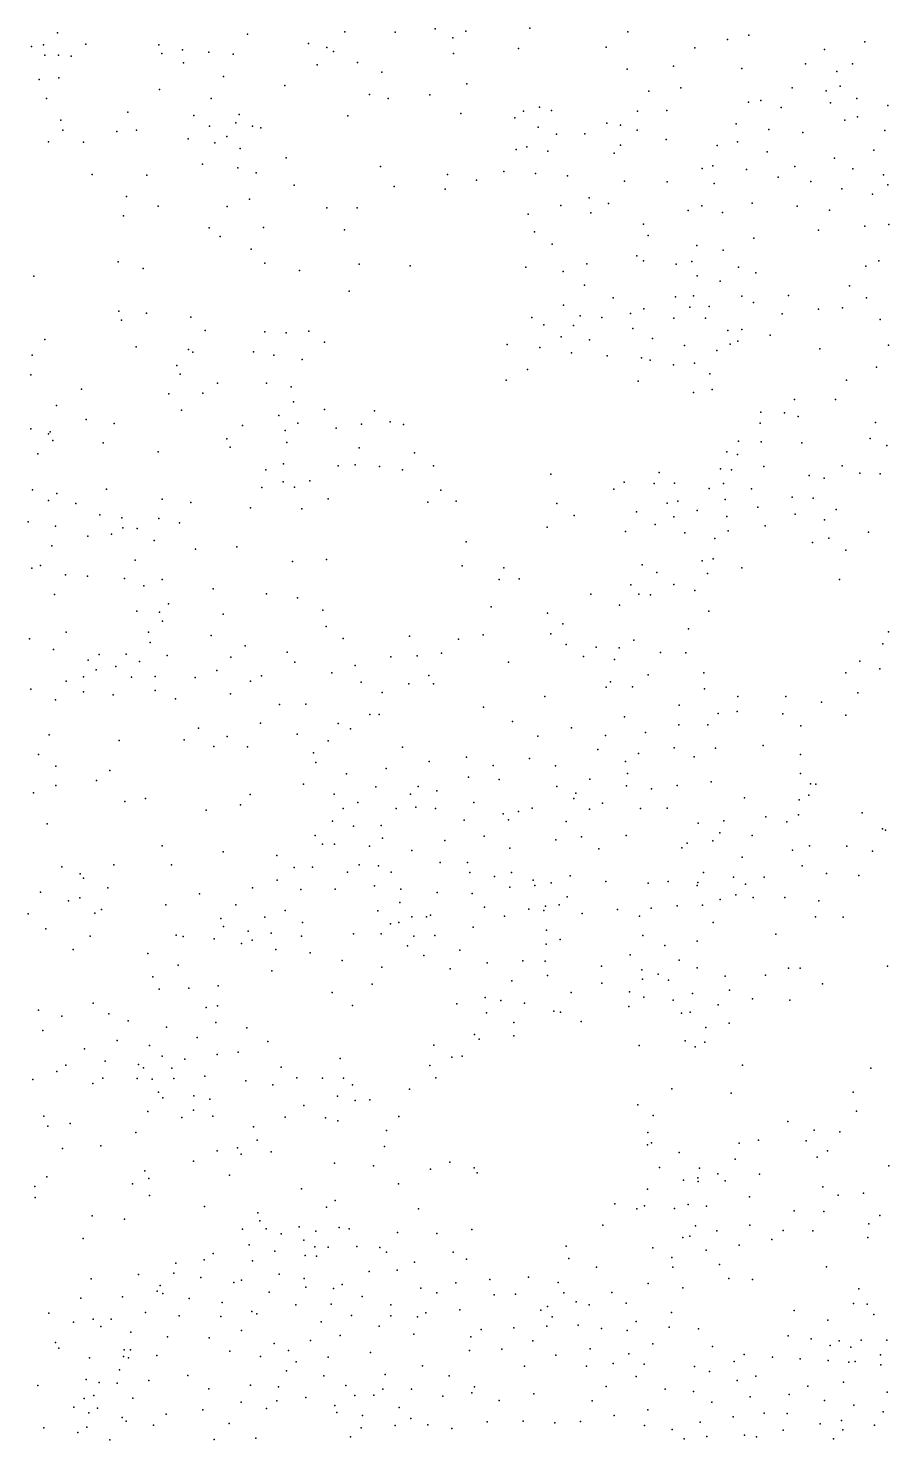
# Model space of a CAD drawing. Header units: inches. Extents: x 1412531 to 1412842, y 4931459 to 4931713.
# Drawn here: x 1412686.6 to 1412764.1, y 4931586.1 to 4931713.2 of the extents above; entities that cross this region are included whole.
import ezdxf

# ---------------------------------------------------------------- set-up
doc = ezdxf.new("R2010")
doc.units = ezdxf.units.IN
doc.header["$MEASUREMENT"] = 0

msp = doc.modelspace()

# ---------------------------------------------------------------- linework, layer by layer
for p in [(1412723.27, 4931713.13, 30.9), (1412731.81, 4931713.17, 31.86), (1412689.28, 4931712.75, 32.47), (1412706.37, 4931712.63, 31.7), (1412715.14, 4931712.85, 30.9), (1412719.67, 4931712.82, 30.7), (1412724.85, 4931712.31, 31.18), (1412726.05, 4931712.9, 31.07), (1412740.62, 4931712.84, 33.48), (1412749.61, 4931712.17, 34.11), (1412751.53, 4931712.54, 34.49), (1412761.96, 4931711.94, 35.18), (1412686.93, 4931711.52, 32.55), (1412688, 4931711.69, 32.5), (1412688.14, 4931710.74, 32.4), (1412689.37, 4931710.74, 31.99), (1412690.5, 4931710.67, 32.14), (1412691.81, 4931711.75, 32.22), (1412698.38, 4931711.69, 31.7), (1412698.66, 4931710.91, 31.83), (1412700.52, 4931711.24, 31.79), (1412702.89, 4931711.01, 31.61), (1412705.09, 4931710.85, 31.77), (1412711.87, 4931711.8, 30.84), (1412713.53, 4931711.44, 30.99), (1412714.12, 4931711.07, 31.1), (1412724.92, 4931710.91, 31.13), (1412730.79, 4931711.35, 31.67), (1412738.67, 4931711.48, 33.04), (1412746.65, 4931711.4, 34.62), (1412758.34, 4931711.27, 34.68), (1412700.62, 4931710.07, 31.89), (1412712.65, 4931709.87, 31.31), (1412716.27, 4931710.09, 31.22), (1412740.55, 4931709.49, 33.85), (1412744.72, 4931709.75, 34.75), (1412750.89, 4931709.56, 34.93), (1412756.61, 4931709.97, 35.27), (1412760.86, 4931709.98, 35.48), (1412687.61, 4931708.55, 31.97), (1412689.38, 4931708.7, 32.43), (1412704.22, 4931708.82, 31.82), (1412718.47, 4931709.21, 30.99), (1412726.12, 4931708.17, 31.6), (1412759.45, 4931709.28, 35.32), (1412688.29, 4931706.84, 33.46), (1412698.46, 4931707.67, 33.48), (1412703.11, 4931706.86, 32.16), (1412709.75, 4931708.03, 31.3), (1412717.35, 4931707.22, 31.24), (1412719.03, 4931706.85, 31.59), (1412722.79, 4931707.18, 31.7), (1412742.5, 4931707.51, 34.4), (1412745.41, 4931707.81, 34.91), (1412755.41, 4931707.8, 35.43), (1412758.48, 4931707.53, 35.7), (1412759.74, 4931707.96, 35.35), (1412761.25, 4931706.86, 35.97), (1412695.61, 4931705.63, 34.21), (1412725.59, 4931705.51, 32.16), (1412731.23, 4931705.71, 32.74), (1412732.68, 4931706.06, 32.89), (1412733.76, 4931705.78, 33.01), (1412741.5, 4931705.71, 34.48), (1412744.14, 4931705.77, 35.19), (1412751.49, 4931706.53, 35.64), (1412752.6, 4931706.68, 35.38), (1412754.42, 4931706.04, 35.79), (1412758.87, 4931706.45, 36), (1412764.03, 4931706.21, 36.24), (1412689.57, 4931704.91, 34.85), (1412701.55, 4931705.32, 33.3), (1412702.94, 4931704.36, 33.11), (1412705.31, 4931704.66, 32.35), (1412705.63, 4931705.4, 31.97), (1412706.84, 4931704.35, 32.08), (1412715.42, 4931705.3, 31.48), (1412730.46, 4931705.1, 32.66), (1412732.54, 4931704.27, 32.77), (1412738.74, 4931704.62, 34.22), (1412739.97, 4931704.44, 34.61), (1412750.38, 4931704.56, 35.94), (1412760.16, 4931704.89, 36.25), (1412761.31, 4931705.21, 36.14), (1412689.74, 4931704.01, 35.12), (1412694.6, 4931703.88, 34.57), (1412696.37, 4931704, 34.53), (1412701.03, 4931703.22, 33.37), (1412704.51, 4931703.44, 32.32), (1412707.57, 4931704.21, 32.22), (1412734.21, 4931703.65, 33.56), (1412736.75, 4931703.68, 34.27), (1412741.47, 4931703.99, 35), (1412744.08, 4931703.17, 35.48), (1412753.32, 4931704.07, 35.97), (1412756.39, 4931703.79, 36.26), (1412763.76, 4931703.98, 36.37), (1412688.45, 4931702.95, 35.21), (1412691.6, 4931702.93, 35.21), (1412703.42, 4931702.87, 32.64), (1412705.71, 4931702.35, 32.12), (1412730.56, 4931702.26, 32.91), (1412731.54, 4931702.51, 33.11), (1412733.42, 4931702.1, 33.41), (1412739.38, 4931701.92, 34.55), (1412739.97, 4931702.64, 34.53), (1412748.66, 4931702.62, 36.1), (1412750.5, 4931702.96, 36.03), (1412753.16, 4931702.06, 36.11), (1412762.76, 4931702.2, 36.58), (1412702.32, 4931700.95, 33.18), (1412705.5, 4931700.61, 32.71), (1412709.85, 4931701.5, 32.72), (1412718.35, 4931700.74, 31.82), (1412747.32, 4931700.55, 36.21), (1412748.28, 4931700.78, 36.07), (1412751.32, 4931700.47, 36.11), (1412755.66, 4931700.73, 36.68), (1412759.22, 4931701.48, 36.81), (1412760.87, 4931700.52, 37.16), (1412692.38, 4931700.01, 35.51), (1412697.32, 4931699.94, 34.59), (1412707.16, 4931700.16, 32.28), (1412724.38, 4931700.01, 32.39), (1412726.99, 4931699.49, 33.01), (1412729.45, 4931700.29, 33.14), (1412732.3, 4931700.11, 33.45), (1412735.19, 4931699.89, 34.04), (1412740.32, 4931699.41, 35.14), (1412744.15, 4931699.34, 36.31), (1412748.39, 4931699.19, 36.23), (1412754.17, 4931699.78, 36.3), (1412757.09, 4931699.38, 37.04), (1412763.64, 4931699.98, 37.13), (1412695.49, 4931698.04, 35.08), (1412710.57, 4931699.06, 32.95), (1412719.57, 4931698.93, 32.58), (1412724.16, 4931698.68, 33.11), (1412737.14, 4931697.91, 34.53), (1412759.88, 4931698.72, 37.24), (1412762.66, 4931698.23, 37.6), (1412764.03, 4931699.07, 37.25), (1412698.34, 4931697.16, 34.48), (1412704.55, 4931697.13, 33.2), (1412706.57, 4931697.78, 32.33), (1412713.53, 4931697.01, 32.93), (1412716.24, 4931697.02, 32.56), (1412734.58, 4931697.22, 34.36), (1412738.89, 4931697.41, 35.34), (1412746.06, 4931696.78, 36.14), (1412747.28, 4931697.19, 36.36), (1412751.82, 4931697.42, 37.22), (1412755.86, 4931697.16, 36.94), (1412758.78, 4931696.79, 37.68), (1412695.22, 4931696.28, 35.54), (1412731.66, 4931696.44, 34.24), (1412737.3, 4931696.55, 34.84), (1412742.02, 4931695.53, 36.22), (1412749.14, 4931696.6, 37.13), (1412761.95, 4931695.37, 38.1), (1412764.11, 4931695.51, 38.05), (1412702.93, 4931695.21, 33.45), (1412703.91, 4931694.44, 33.05), (1412707.83, 4931695.24, 32.71), (1412715.12, 4931695.04, 32.73), (1412732.23, 4931694.84, 34.88), (1412742.44, 4931694.52, 36.27), (1412751.98, 4931694.28, 37.85), (1412757.8, 4931695, 37.82), (1412706.71, 4931693.29, 33.16), (1412733.8, 4931693.75, 35.55), (1412746.84, 4931693.61, 37.34), (1412749.21, 4931693.21, 37.76), (1412694.72, 4931692.14, 35.98), (1412696.99, 4931691.56, 35.02), (1412707.93, 4931692.03, 33.02), (1412716.43, 4931691.95, 33.36), (1412721.03, 4931691.8, 33.8), (1412731.44, 4931691.67, 34.86), (1412736.92, 4931691.97, 35.74), (1412741.42, 4931692.7, 36.19), (1412742.03, 4931692.23, 36.4), (1412744.97, 4931691.94, 37.6), (1412746.4, 4931692.18, 38), (1412750.59, 4931691.68, 37.88), (1412762.04, 4931691.77, 38.56), (1412763.21, 4931692.25, 38.69), (1412687.14, 4931690.86, 37.44), (1412711.07, 4931691.36, 32.96), (1412734.8, 4931691.27, 35.77), (1412746.87, 4931690.88, 37.93), (1412748.94, 4931690.42, 38.24), (1412752.15, 4931691.16, 38.39), (1412715.54, 4931689.5, 33.21), (1412736.71, 4931690.06, 36.33), (1412744.92, 4931688.99, 37.25), (1412746.54, 4931689.1, 37.99), (1412750.88, 4931689.06, 38.49), (1412755.09, 4931689.11, 38.99), (1412760.59, 4931690, 38.93), (1412734.83, 4931688.25, 36.47), (1412739.3, 4931688.92, 36.47), (1412742.06, 4931687.93, 37.48), (1412746.21, 4931688.06, 37.99), (1412747.94, 4931688.12, 38.34), (1412751.94, 4931688.5, 38.49), (1412757.78, 4931687.88, 39.03), (1412759.95, 4931688.01, 38.92), (1412762.12, 4931688.92, 39.24), (1412694.78, 4931687.7, 36.15), (1412695.04, 4931686.9, 35.98), (1412697.28, 4931687.53, 35.35), (1412701.28, 4931687.16, 34.8), (1412731.99, 4931687.15, 36.48), (1412733.07, 4931686.49, 36.59), (1412736.34, 4931687.28, 36.67), (1412738.29, 4931687.13, 36.57), (1412740.87, 4931687.5, 37.36), (1412744.75, 4931687.07, 37.93), (1412747.61, 4931687.07, 38.54), (1412754.51, 4931687.47, 38.77), (1412763.35, 4931686.97, 39.61), (1412702.55, 4931685.97, 34.02), (1412707.94, 4931685.86, 33.87), (1412709.87, 4931685.75, 33.89), (1412711.89, 4931685.91, 34.16), (1412734.62, 4931685.41, 36.67), (1412735.74, 4931686.42, 36.66), (1412741.07, 4931686.16, 37.71), (1412742.83, 4931685.26, 37.83), (1412749.63, 4931685.96, 38.78), (1412750.89, 4931686.07, 39.07), (1412753.43, 4931685.54, 39.37), (1412688.13, 4931685.16, 38.99), (1412696.35, 4931684.5, 35.97), (1412701.05, 4931684.26, 34.72), (1412701.45, 4931684.03, 34.58), (1412706.91, 4931684.04, 33.87), (1412713.3, 4931684.93, 34.22), (1412729.75, 4931684.72, 36.64), (1412732.7, 4931684.43, 36.52), (1412735.56, 4931683.95, 36.7), (1412737.16, 4931685.12, 36.53), (1412745.72, 4931684.63, 38.47), (1412748.63, 4931684.17, 38.86), (1412749.84, 4931684.73, 38.9), (1412750.54, 4931685.01, 39.26), (1412757.9, 4931684.31, 39.7), (1412764.1, 4931684.65, 39.91), (1412686.99, 4931683.76, 39.17), (1412700, 4931682.83, 34.82), (1412708.76, 4931683.76, 34.17), (1412711.3, 4931683.37, 34.15), (1412738.75, 4931683.69, 37.34), (1412741.85, 4931683.51, 38.25), (1412742.64, 4931683.31, 38.33), (1412744.73, 4931682.87, 38.8), (1412746.64, 4931683.04, 39.01), (1412763, 4931682.67, 40.08), (1412686.87, 4931681.99, 39.12), (1412700.31, 4931682.04, 34.68), (1412729.66, 4931681.51, 37.25), (1412731.59, 4931682.46, 36.75), (1412741.56, 4931681.4, 39.01), (1412748.02, 4931682.08, 39.08), (1412760.3, 4931681.49, 40.64), (1412691.42, 4931680.68, 38.17), (1412699.3, 4931680.27, 34.99), (1412702.35, 4931680.34, 34.92), (1412703.67, 4931681.23, 34.74), (1412708.09, 4931681.24, 34.59), (1412710.32, 4931680.89, 35.2), (1412746.53, 4931680.38, 38.98), (1412748.22, 4931680.66, 39.24), (1412689.18, 4931679.23, 38.99), (1412710.51, 4931679.55, 35.49), (1412713.3, 4931678.85, 35.8), (1412755.63, 4931679.76, 40.34), (1412759.31, 4931679.76, 41.01), (1412691.86, 4931677.97, 37.37), (1412694.37, 4931677.6, 36.37), (1412700.44, 4931678.8, 34.79), (1412709.2, 4931678.33, 35.31), (1412710.92, 4931677.64, 35.6), (1412717.81, 4931678.73, 36.12), (1412719.22, 4931677.74, 36.66), (1412752.55, 4931677.64, 40.38), (1412752.6, 4931678.62, 40.13), (1412754.72, 4931678.56, 40.26), (1412755.95, 4931678.24, 40.52), (1412762.93, 4931677.7, 41.58), (1412686.88, 4931677.13, 38.97), (1412688.45, 4931676.68, 39.06), (1412688.61, 4931676.85, 38.84), (1412705.92, 4931677.41, 34.58), (1412709.78, 4931676.98, 35.85), (1412714.36, 4931677.19, 35.95), (1412716.65, 4931677.55, 35.93), (1412720.41, 4931677.52, 36.72), (1412688.86, 4931676.08, 38.95), (1412693.37, 4931675.85, 36.66), (1412698.33, 4931675.06, 35.46), (1412704.5, 4931676.21, 34.93), (1412704.81, 4931675.46, 34.99), (1412709.92, 4931675.88, 35.96), (1412716.44, 4931675.41, 36.78), (1412749.55, 4931675.04, 40.35), (1412750.6, 4931676.02, 40.23), (1412752.63, 4931675.94, 40.66), (1412756.3, 4931675.85, 40.77), (1412762.43, 4931676.26, 41.84), (1412763.95, 4931675.62, 42.01), (1412687.49, 4931674.88, 39.12), (1412709.63, 4931673.98, 36.22), (1412714.55, 4931673.79, 36.48), (1412716.06, 4931673.87, 36.86), (1412721.42, 4931674.97, 37.55), (1412723.13, 4931673.78, 37.94), (1412750.49, 4931674.81, 40.23), (1412759.93, 4931673.8, 41.59), (1412708.03, 4931673.43, 36.19), (1412718.27, 4931673.74, 36.94), (1412720.33, 4931673.42, 37.33), (1412733.7, 4931673.04, 38.71), (1412743.44, 4931673.2, 40.47), (1412748.96, 4931673.53, 40.38), (1412749.96, 4931673.43, 40.65), (1412752.88, 4931673.72, 40.91), (1412756.95, 4931672.93, 41.75), (1412758.31, 4931672.69, 41.81), (1412761.51, 4931673.12, 41.93), (1412763.33, 4931673.06, 42.29), (1412687.03, 4931671.62, 39.28), (1412689.21, 4931671.31, 39.18), (1412693.67, 4931671.68, 37.05), (1412707.66, 4931671.85, 36.01), (1412709.58, 4931672.36, 36.25), (1412710.61, 4931671.86, 36.33), (1412712, 4931672.44, 36.51), (1412723.77, 4931671.59, 38.19), (1412739.36, 4931671.68, 39.86), (1412740.29, 4931672.33, 40.21), (1412742.99, 4931672.19, 40.13), (1412744.83, 4931672.24, 40.23), (1412747.96, 4931671.74, 40.51), (1412749.23, 4931672.2, 40.72), (1412751.77, 4931671.72, 41), (1412688.45, 4931670.66, 39.36), (1412690.92, 4931670.39, 38.9), (1412698.68, 4931670.79, 35.69), (1412701.26, 4931670.48, 35.68), (1412706.65, 4931670.02, 35.98), (1412713.64, 4931670.83, 36.68), (1412722.6, 4931670.51, 38.21), (1412725.17, 4931670.62, 38.7), (1412734.24, 4931670.41, 39.53), (1412744.16, 4931670.44, 40.26), (1412745.11, 4931670.61, 40.24), (1412749.39, 4931670.76, 40.74), (1412752.32, 4931670.07, 41.5), (1412755.42, 4931670.96, 41.79), (1412757.3, 4931670.87, 41.65), (1412686.63, 4931668.76, 39.08), (1412693.09, 4931669.38, 37.57), (1412695.07, 4931669.1, 37.22), (1412698.38, 4931669.04, 35.96), (1412711.28, 4931669.92, 36.67), (1412735.78, 4931669.33, 39.79), (1412741.41, 4931669.65, 40.14), (1412744.77, 4931669.21, 40.67), (1412746.86, 4931669.76, 40.69), (1412749.55, 4931669.22, 41.07), (1412755.68, 4931669.43, 41.64), (1412758.34, 4931668.92, 42.54), (1412759.37, 4931669.87, 42.68), (1412689.1, 4931668.36, 39.05), (1412691.99, 4931667.47, 38.2), (1412694.13, 4931667.65, 37.14), (1412695.15, 4931668.2, 36.83), (1412696.44, 4931668.15, 36.76), (1412700.24, 4931668.66, 35.69), (1412733.36, 4931668.26, 39.86), (1412740.41, 4931667.87, 40.27), (1412743.09, 4931668.51, 40.87), (1412745.75, 4931667.75, 40.75), (1412749.65, 4931667.93, 41.12), (1412752.99, 4931668.38, 41.46), (1412762.28, 4931667.83, 43.11), (1412688.77, 4931666.59, 39.1), (1412697.98, 4931667.08, 36.61), (1412701.68, 4931666.28, 35.98), (1412705.4, 4931666.5, 36.08), (1412726.07, 4931666.96, 38.99), (1412748.45, 4931667.25, 41.28), (1412757.26, 4931666.89, 42.38), (1412758.72, 4931667.29, 42.68), (1412760.26, 4931666.21, 43.26), (1412696.26, 4931665.3, 36.62), (1412710.44, 4931665.17, 36.52), (1412713.49, 4931665.36, 36.69), (1412741.91, 4931664.89, 41.02), (1412747.33, 4931665.24, 41.29), (1412748.3, 4931665.42, 41.5), (1412686.96, 4931664.57, 39.32), (1412687.75, 4931664.81, 39.28), (1412690, 4931663.98, 39.17), (1412691.97, 4931663.86, 38.69), (1412695.3, 4931663.64, 37.55), (1412725.72, 4931664.79, 39.24), (1412729.45, 4931664.6, 39.43), (1412730.84, 4931663.63, 39.87), (1412743.22, 4931664.18, 41.3), (1412747.8, 4931664.09, 41.71), (1412750.89, 4931664.62, 41.85), (1412697.03, 4931662.99, 36.89), (1412698.69, 4931663.55, 36.96), (1412703.27, 4931662.71, 36.44), (1412729.05, 4931663.55, 39.57), (1412740.9, 4931663.09, 41.04), (1412744.77, 4931663.12, 41.35), (1412746.67, 4931662.58, 41.71), (1412759.69, 4931663.55, 43.51), (1412688.99, 4931662.21, 39.35), (1412699.26, 4931661.37, 37.15), (1412708.1, 4931662.28, 36.53), (1412710.87, 4931661.91, 36.83), (1412728.31, 4931661.1, 39.5), (1412737.28, 4931662.25, 40.46), (1412739.88, 4931661.24, 40.87), (1412741.6, 4931662.23, 41.21), (1412742.66, 4931662.18, 41.17), (1412696.42, 4931660.7, 37.46), (1412698.46, 4931660.61, 37.15), (1412698.71, 4931659.82, 37.04), (1412704.19, 4931660.43, 36.9), (1412713.17, 4931660.81, 37.33), (1412733.39, 4931660.53, 40.6), (1412747.92, 4931660.71, 41.8), (1412690.05, 4931658.83, 39.29), (1412697.46, 4931658.83, 37.41), (1412703.1, 4931658.52, 37.55), (1412713.46, 4931659.33, 37.86), (1412727.59, 4931658.58, 39.74), (1412733.69, 4931658.66, 40.9), (1412734.78, 4931659.56, 40.67), (1412746.08, 4931659.12, 42.14), (1412764.1, 4931658.86, 44.34), (1412686.74, 4931658.22, 39.66), (1412688.92, 4931657.26, 39.15), (1412697.61, 4931657.89, 37.58), (1412706.17, 4931657.59, 37.24), (1412715, 4931658.25, 37.82), (1412720.96, 4931658.47, 38.83), (1412725.37, 4931658.19, 39.17), (1412735.08, 4931657.7, 40.88), (1412737.77, 4931657.47, 41.24), (1412739.83, 4931657.41, 41.54), (1412741.16, 4931658.1, 41.44), (1412763.59, 4931657.78, 44.5), (1412692.02, 4931656.29, 39.25), (1412693.01, 4931656.8, 39.22), (1412695.45, 4931656.84, 38.8), (1412696.64, 4931656.18, 38.33), (1412699.15, 4931656.73, 37.6), (1412704.88, 4931656.56, 37.44), (1412709.94, 4931657.03, 37.81), (1412710.65, 4931656.11, 37.78), (1412719.27, 4931656.61, 38.86), (1412721.64, 4931656.7, 39.06), (1412723.83, 4931656.92, 39.04), (1412729.87, 4931656.11, 40.39), (1412736.62, 4931656.62, 41.05), (1412739.43, 4931656.35, 41.38), (1412743.56, 4931656.99, 42.02), (1412745.84, 4931656.95, 42.29), (1412761.51, 4931656.21, 44.59), (1412691.62, 4931654.81, 39.18), (1412692.75, 4931655.43, 38.95), (1412694.53, 4931655.73, 38.93), (1412695.93, 4931654.78, 38.86), (1412698.07, 4931654.83, 38.3), (1412701.66, 4931654.74, 38.35), (1412703.62, 4931655.38, 38.14), (1412707.65, 4931654.9, 37.95), (1412713.98, 4931655.16, 38.16), (1412716.06, 4931655.81, 38.44), (1412722.71, 4931654.91, 39.14), (1412742.44, 4931654.99, 42.1), (1412747.47, 4931655.17, 42.95), (1412760.26, 4931655.17, 44.52), (1412763.3, 4931655.52, 44.58), (1412686.88, 4931653.69, 40.71), (1412690.05, 4931654.41, 39.24), (1412691.62, 4931653.44, 39.1), (1412698.06, 4931653.57, 38.63), (1412706.65, 4931654.41, 37.99), (1412716.62, 4931654.31, 38.49), (1412720.9, 4931654.16, 38.91), (1412723.12, 4931654.17, 39.33), (1412738.67, 4931653.88, 41.81), (1412739.06, 4931654.34, 41.92), (1412741.05, 4931653.9, 42.33), (1412747.53, 4931653.73, 43.16), (1412689.09, 4931652.72, 39.99), (1412694.27, 4931653.18, 38.8), (1412699.89, 4931652.81, 38.58), (1412704.85, 4931653.27, 38.46), (1412709.25, 4931652.32, 38.63), (1412711.62, 4931652.33, 38.52), (1412718.51, 4931653.39, 38.82), (1412733.14, 4931653.03, 41.25), (1412745.26, 4931652.26, 42.85), (1412750.54, 4931653.03, 43.48), (1412754.86, 4931653.03, 44.64), (1412758.06, 4931652.53, 44.6), (1412761.34, 4931653.35, 44.9), (1412717.4, 4931651.41, 39.1), (1412718.23, 4931651.41, 39.01), (1412727.62, 4931652.07, 40.4), (1412740.33, 4931651.2, 42.39), (1412748.77, 4931651.51, 43.2), (1412750.46, 4931651.68, 43.72), (1412754.58, 4931651.48, 44.43), (1412760.24, 4931651.36, 45.05), (1412701.96, 4931650.18, 38.92), (1412707.56, 4931650.62, 38.88), (1412710.86, 4931649.63, 39.05), (1412714.53, 4931650.61, 39.34), (1412715.64, 4931650.11, 39.62), (1412730.25, 4931650.79, 41.55), (1412735.55, 4931650.22, 42.24), (1412742.22, 4931649.8, 43), (1412745.2, 4931650.48, 42.99), (1412747.84, 4931650.48, 43.51), (1412756.21, 4931650.38, 44.7), (1412688.51, 4931649.58, 40.77), (1412694.83, 4931649.07, 39.11), (1412700.67, 4931649.11, 38.93), (1412703.33, 4931648.51, 39.13), (1412704.54, 4931649.42, 39.03), (1412706.37, 4931648.5, 39.54), (1412713.64, 4931649.02, 39.54), (1412720.34, 4931648.46, 40.57), (1412732.52, 4931649.45, 41.55), (1412738.61, 4931649.52, 42.5), (1412744.8, 4931648.39, 43.39), (1412748.53, 4931648.38, 44.9), (1412752.82, 4931648.6, 44.54), (1412687.57, 4931647.8, 41.16), (1412712.32, 4931647.96, 39.54), (1412712.53, 4931647.07, 40), (1412722.74, 4931647.17, 41.15), (1412726.1, 4931647.56, 41.23), (1412731.78, 4931647.45, 41.71), (1412737.93, 4931648.25, 42.42), (1412740.42, 4931647.16, 43), (1412741.58, 4931647.9, 43.19), (1412746.6, 4931647.6, 43.99), (1412756.17, 4931647.81, 44.99), (1412689.11, 4931646.75, 41.09), (1412693.97, 4931646.36, 40.28), (1412715.28, 4931646.05, 40.69), (1412718.86, 4931646.55, 40.75), (1412728.5, 4931646.82, 41.51), (1412734.12, 4931646.77, 42.15), (1412740.59, 4931646.09, 43.28), (1412756.16, 4931646.1, 45), (1412689.12, 4931645.01, 41.34), (1412692.79, 4931645.46, 40.39), (1412711.43, 4931645.13, 40.44), (1412717.92, 4931644.9, 40.81), (1412721.74, 4931644.91, 41.34), (1412726.29, 4931645.77, 41.45), (1412729.03, 4931645.54, 41.88), (1412734.22, 4931644.91, 42.63), (1412737.21, 4931645.59, 42.7), (1412740.51, 4931644.97, 43.92), (1412742.74, 4931644.72, 44.35), (1412745.06, 4931645.01, 44.7), (1412748.12, 4931645.33, 44.81), (1412757.07, 4931645.17, 45.26), (1412757.54, 4931645.14, 45.72), (1412687.11, 4931644.36, 41.3), (1412695.34, 4931643.58, 40.65), (1412697.18, 4931643.85, 40.97), (1412705.76, 4931643.28, 41.21), (1412706.62, 4931644.19, 41.01), (1412714.18, 4931644.22, 40.82), (1412716.32, 4931643.47, 40.95), (1412721.05, 4931644.24, 41.39), (1412723.42, 4931644.52, 41.32), (1412726.77, 4931643.47, 41.67), (1412735.76, 4931643.84, 42.7), (1412735.94, 4931644.33, 42.64), (1412738.34, 4931643.42, 43.58), (1412751.13, 4931643.89, 44.75), (1412756.05, 4931643.73, 45.31), (1412756.92, 4931644.14, 45.47), (1412702.64, 4931642.8, 41.26), (1412714.98, 4931642.94, 41.2), (1412719.77, 4931642.95, 41.52), (1412721.52, 4931643.06, 41.42), (1412723.29, 4931642.93, 41.74), (1412729.4, 4931642.46, 42.2), (1412730.79, 4931642.66, 42.51), (1412732.01, 4931642.97, 42.41), (1412737.16, 4931642.88, 43.54), (1412741.76, 4931642.95, 44.7), (1412744.16, 4931642.97, 44.89), (1412753.06, 4931642.19, 45.23), (1412756, 4931642.36, 45.38), (1412761.72, 4931642.54, 46.7), (1412688.33, 4931641.57, 41.62), (1412714.04, 4931641.79, 41.5), (1412715.92, 4931641.36, 41.42), (1412718.42, 4931641.41, 41.38), (1412725.89, 4931641.89, 41.95), (1412729.89, 4931641.92, 42.59), (1412735.08, 4931641.77, 42.86), (1412746.95, 4931641.61, 44.67), (1412748.91, 4931640.75, 45.14), (1412749.27, 4931641.84, 44.8), (1412754.95, 4931641.74, 45.47), (1412763.56, 4931641.12, 46.86), (1412763.83, 4931640.98, 47.03), (1412698.68, 4931639.57, 41.71), (1412712.48, 4931640.5, 41.72), (1412713.14, 4931639.74, 41.75), (1412714.22, 4931639.72, 41.57), (1412717.35, 4931639.54, 42.3), (1412718.53, 4931640.28, 41.72), (1412724.14, 4931640.06, 42.01), (1412727.68, 4931640.44, 43.12), (1412734.14, 4931640.12, 43.82), (1412736.46, 4931640.38, 44.77), (1412740.47, 4931640.52, 44.81), (1412745.96, 4931639.82, 44.88), (1412748.28, 4931640.04, 44.93), (1412751.82, 4931640.51, 45.19), (1412756.98, 4931639.58, 46.18), (1412760.35, 4931639.55, 46.69), (1412704.17, 4931639.05, 41.51), (1412709.02, 4931638.71, 41.86), (1412721.18, 4931639.15, 42.18), (1412729.99, 4931639.36, 43.87), (1412738, 4931639.32, 45.01), (1412745.48, 4931639.39, 44.72), (1412750.93, 4931638.55, 45.14), (1412755.45, 4931639.2, 45.96), (1412762.66, 4931639.09, 47), (1412689.67, 4931637.68, 42.68), (1412691.31, 4931637.06, 42.6), (1412694.34, 4931637.88, 42.01), (1412699.53, 4931637.87, 42.2), (1412710.57, 4931637.64, 42.1), (1412712.22, 4931637.67, 42.13), (1412715.39, 4931637.22, 43.2), (1412716.42, 4931637.87, 43.24), (1412718.18, 4931637.78, 43.56), (1412719.31, 4931637.22, 43.61), (1412723.73, 4931638.07, 43.25), (1412726.19, 4931638.09, 43.81), (1412726.41, 4931637.17, 44.35), (1412730.16, 4931637.18, 45.06), (1412747.44, 4931637.17, 45.16), (1412756.32, 4931637.77, 46.05), (1412758.51, 4931637.08, 46.76), (1412761.43, 4931636.91, 47.13), (1412691.6, 4931636.68, 42.58), (1412693.81, 4931635.81, 42.58), (1412706.82, 4931635.79, 42.24), (1412709.05, 4931636.48, 41.95), (1412711.19, 4931635.64, 42.4), (1412714.28, 4931635.68, 43.17), (1412717.82, 4931635.97, 43.6), (1412720.19, 4931635.68, 43.59), (1412728.61, 4931636.83, 45.19), (1412729.99, 4931635.87, 45.33), (1412732.1, 4931636.49, 45.03), (1412732.24, 4931636.01, 45.06), (1412733.71, 4931636.25, 45.1), (1412735.43, 4931636.88, 44.96), (1412738.63, 4931636.36, 44.71), (1412742.44, 4931636.22, 44.94), (1412744.25, 4931636.37, 44.9), (1412746.87, 4931636, 45.03), (1412746.92, 4931636.29, 45.18), (1412750.14, 4931636.76, 45.2), (1412751.23, 4931636.14, 45.49), (1412752.9, 4931636.75, 45.63), (1412687.75, 4931635.41, 42.67), (1412690.25, 4931634.62, 42.72), (1412691.29, 4931634.89, 42.61), (1412702.05, 4931635.26, 41.97), (1412720.09, 4931634.48, 43.83), (1412723.46, 4931635.39, 44.02), (1412726.61, 4931635.29, 44.79), (1412735.15, 4931634.98, 44.84), (1412748.94, 4931634.74, 45.32), (1412750.35, 4931635.16, 45.61), (1412751.9, 4931634.94, 45.7), (1412754.75, 4931634.92, 46.18), (1412757.81, 4931634.63, 46.47), (1412686.63, 4931633.46, 43.06), (1412692.62, 4931633.53, 42.85), (1412693.24, 4931633.85, 42.57), (1412699.03, 4931634.26, 42.11), (1412705.31, 4931634.27, 42.2), (1412707.94, 4931633.16, 42.55), (1412709.77, 4931633.76, 42.82), (1412718.11, 4931633.72, 43.54), (1412721.17, 4931633.2, 43.98), (1412722.5, 4931633.2, 43.95), (1412722.85, 4931633.35, 44.09), (1412727.72, 4931634.07, 45.24), (1412729.53, 4931633.26, 45.35), (1412731.71, 4931633.87, 45), (1412733.05, 4931633.75, 45.11), (1412733.2, 4931634.15, 45.1), (1412734.45, 4931634.27, 44.86), (1412736.5, 4931633.48, 44.89), (1412739.7, 4931633.86, 44.75), (1412741.66, 4931633.26, 44.92), (1412742.72, 4931633.98, 44.96), (1412745.06, 4931634.19, 45.05), (1412747.34, 4931634.24, 45.45), (1412757.52, 4931633.19, 46.51), (1412760.01, 4931633.17, 46.89), (1412688.21, 4931632.11, 43.19), (1412703.96, 4931633.04, 42.56), (1412704.21, 4931632.32, 42.61), (1412706.44, 4931631.9, 43.09), (1412711.32, 4931632.69, 43.1), (1412719.24, 4931632.55, 43.68), (1412720.01, 4931632.68, 43.87), (1412726.7, 4931632.25, 45.23), (1412733.3, 4931631.99, 45.15), (1412748.32, 4931632.69, 45.67), (1412692.2, 4931631.46, 43.39), (1412699.96, 4931631.55, 42.79), (1412700.57, 4931631.41, 42.74), (1412703.36, 4931631.2, 43.01), (1412705.85, 4931630.78, 42.98), (1412706.79, 4931631.08, 43.19), (1412708.52, 4931631.71, 43.08), (1412711.25, 4931631.46, 43.23), (1412715.92, 4931631.67, 43.26), (1412718.41, 4931631.66, 43.87), (1412720.77, 4931630.59, 44.18), (1412721.36, 4931631.45, 44.09), (1412723.25, 4931631.51, 44.41), (1412733.27, 4931630.73, 45.16), (1412734.52, 4931631.15, 44.84), (1412741.96, 4931631.5, 45.48), (1412743.95, 4931630.61, 45.71), (1412746.86, 4931631, 45.92), (1412753.95, 4931631.62, 46.41), (1412690.67, 4931630.26, 43.33), (1412697.41, 4931629.89, 43.08), (1412708.92, 4931630.25, 43.14), (1412712.01, 4931629.94, 43.14), (1412722.24, 4931629.71, 44.58), (1412725.51, 4931630.2, 45.9), (1412740.83, 4931629.76, 45.59), (1412700.13, 4931628.84, 43.4), (1412708.58, 4931628.32, 43.43), (1412714.91, 4931629.26, 43.45), (1412718.47, 4931628.66, 44.03), (1412724.62, 4931628.51, 45.83), (1412727.96, 4931629.06, 45.42), (1412731.17, 4931629.23, 45.19), (1412733.19, 4931629.19, 45.42), (1412738.24, 4931628.76, 45.64), (1412741.88, 4931628.42, 45.7), (1412743.34, 4931628.04, 46.07), (1412745.26, 4931629.28, 45.83), (1412746.87, 4931628.59, 46.29), (1412755.1, 4931628.56, 46.92), (1412756.15, 4931628.57, 46.84), (1412764, 4931628.76, 47.98), (1412697.84, 4931627.78, 43.31), (1412701.08, 4931626.77, 43.45), (1412703.73, 4931626.99, 43.43), (1412717.61, 4931627.14, 44.54), (1412730.18, 4931627.43, 45.38), (1412733.4, 4931627.9, 45.39), (1412738.27, 4931627.21, 46.01), (1412741.95, 4931627.59, 45.97), (1412744.28, 4931627.49, 46.05), (1412749.4, 4931627.84, 46.62), (1412753.03, 4931627.95, 46.68), (1412758.16, 4931627.17, 47.03), (1412698.41, 4931626.69, 43.75), (1412713.99, 4931626.39, 44.49), (1412727.77, 4931625.94, 45.92), (1412729.19, 4931625.65, 45.73), (1412735.53, 4931626.37, 45.93), (1412740.78, 4931626.43, 45.93), (1412742.07, 4931625.96, 46.29), (1412744.71, 4931625.68, 46.45), (1412746.44, 4931626.29, 46.29), (1412749.78, 4931626.59, 46.68), (1412751.85, 4931625.82, 47.25), (1412755.22, 4931625.68, 47.56), (1412687.55, 4931624.78, 44.48), (1412689.67, 4931624.26, 44.32), (1412692.49, 4931625.42, 44.3), (1412693.88, 4931624.47, 44.38), (1412702.64, 4931625.04, 43.89), (1412703.68, 4931625.17, 44.24), (1412715.84, 4931625.22, 45.3), (1412725.22, 4931625.37, 46.11), (1412727.89, 4931624.54, 45.85), (1412731.33, 4931625.41, 45.68), (1412733.95, 4931624.7, 46.35), (1412734.55, 4931624.62, 46.34), (1412740.71, 4931625.11, 46.13), (1412745.47, 4931624.52, 46.65), (1412746.24, 4931624.61, 46.74), (1412748.75, 4931625.26, 46.7), (1412687.96, 4931622.96, 45.18), (1412695.63, 4931623.82, 44.01), (1412699.09, 4931623.25, 44.19), (1412703.53, 4931623.69, 44.42), (1412706.32, 4931623.21, 44.79), (1412730.36, 4931623.67, 46.19), (1412736.41, 4931623.78, 46.35), (1412747.64, 4931623.24, 46.75), (1412749.75, 4931623.63, 47.17), (1412694.64, 4931622.07, 44.35), (1412701.83, 4931622.34, 44.49), (1412708.22, 4931621.97, 44.89), (1412726.81, 4931622.61, 46.49), (1412727.24, 4931622.19, 46.69), (1412730.36, 4931622.49, 46.89), (1412745.78, 4931622.02, 47.08), (1412747.55, 4931621.92, 47.09), (1412691.71, 4931621.32, 44.75), (1412697.54, 4931621.62, 44.58), (1412698.7, 4931620.66, 45.23), (1412700.73, 4931620.39, 44.92), (1412703.63, 4931620.79, 44.84), (1412705.55, 4931621, 45.15), (1412714.71, 4931620.43, 45.95), (1412723.15, 4931621.64, 46.82), (1412724.77, 4931620.57, 47.05), (1412725.72, 4931620.66, 46.89), (1412741.65, 4931621.6, 46.66), (1412746.68, 4931621.5, 47.22), (1412689.2, 4931619.27, 46.06), (1412690.03, 4931619.83, 45.78), (1412693.57, 4931620.19, 45.2), (1412696.57, 4931619.89, 45.14), (1412697.01, 4931619.59, 45.28), (1412699.57, 4931619.58, 45.21), (1412709.42, 4931619.66, 45.71), (1412722.79, 4931619.8, 47.02), (1412750.96, 4931619.84, 48.67), (1412762.51, 4931619.57, 48.36), (1412687.06, 4931618.56, 45.88), (1412692.45, 4931618.19, 45.41), (1412693.36, 4931618.67, 45.36), (1412696.45, 4931618.64, 45.72), (1412697.78, 4931618.58, 45.72), (1412699.73, 4931618.64, 45.36), (1412702.54, 4931618.84, 45.34), (1412706.22, 4931618.43, 45.55), (1412708.66, 4931618.07, 45.68), (1412710.81, 4931618.7, 45.94), (1412713.13, 4931618.67, 46.36), (1412715.01, 4931618.66, 46.64), (1412715.83, 4931618.06, 46.92), (1412723.34, 4931618.7, 47.46), (1412698.36, 4931617.41, 45.64), (1412698.75, 4931616.89, 45.81), (1412701.55, 4931617.08, 45.71), (1412702.98, 4931616.79, 46.4), (1412714.48, 4931617.05, 46.6), (1412716.07, 4931616.65, 47.51), (1412717.4, 4931616.73, 47.83), (1412720.95, 4931617.69, 47.43), (1412744.59, 4931617.72, 47.67), (1412749.93, 4931617.32, 48.57), (1412760.9, 4931617.4, 48.5), (1412697.39, 4931615.67, 46.14), (1412701.51, 4931615.78, 46.06), (1412711.45, 4931616.2, 46.97), (1412741.53, 4931616.27, 47.79), (1412742.89, 4931615.31, 48.15), (1412761.2, 4931615.71, 48.35), (1412688.03, 4931615.26, 46.83), (1412688.41, 4931614.35, 47.05), (1412690.42, 4931614.59, 46.8), (1412700.46, 4931615.13, 46.17), (1412703.24, 4931615.25, 46.83), (1412706.92, 4931614.28, 46.87), (1412709.77, 4931615.17, 46.85), (1412713.39, 4931615.09, 47.06), (1412714.5, 4931614.84, 47.35), (1412720.01, 4931615.22, 48.19), (1412755.03, 4931614.76, 48.25), (1412696.31, 4931613.78, 46.88), (1412707.24, 4931613.08, 47.44), (1412718.88, 4931613.95, 48.15), (1412742.42, 4931613.77, 48.34), (1412742.76, 4931612.85, 48.88), (1412750.64, 4931612.82, 48.63), (1412752.38, 4931613.08, 48.65), (1412756.68, 4931613.04, 48.78), (1412757.4, 4931613.98, 48.54), (1412759.71, 4931613.84, 48.55), (1412689.71, 4931612.34, 47.61), (1412693.16, 4931612.59, 47.9), (1412703.64, 4931612.14, 47.59), (1412705.48, 4931612.4, 46.98), (1412705.81, 4931611.82, 47.16), (1412708.5, 4931612.05, 47.82), (1412718.72, 4931612.53, 48.33), (1412742.4, 4931612.68, 48.62), (1412745.26, 4931611.99, 48.73), (1412757.68, 4931611.57, 48.79), (1412758.61, 4931612.12, 48.52), (1412697.14, 4931610.33, 48.32), (1412701.52, 4931611.21, 47.54), (1412714.22, 4931611.01, 48.84), (1412717.73, 4931610.78, 48.73), (1412722.84, 4931610.48, 47.88), (1412724.6, 4931611.1, 47.78), (1412726.8, 4931610.59, 47.98), (1412743.47, 4931610.62, 48.55), (1412747.08, 4931610.58, 48.94), (1412750.28, 4931611.38, 49.11), (1412764.12, 4931610.79, 50.43), (1412688.32, 4931609.8, 47.9), (1412696.01, 4931609.16, 48.81), (1412697.49, 4931609.63, 48.66), (1412704.74, 4931609.93, 47.88), (1412719.97, 4931609.16, 48.76), (1412727.05, 4931610.14, 48.14), (1412745.63, 4931609.49, 49.11), (1412746.94, 4931609.7, 49.23), (1412746.96, 4931609.36, 49.06), (1412748.73, 4931610.07, 49.02), (1412749.39, 4931609.42, 49.33), (1412752.49, 4931610.03, 49.34), (1412687.24, 4931608.91, 48.1), (1412687.25, 4931607.93, 48.76), (1412697.56, 4931608.1, 49.11), (1412711.24, 4931608.72, 49.76), (1412742.39, 4931608.67, 49.02), (1412751.58, 4931607.98, 49.71), (1412758.19, 4931608.9, 50.24), (1412759.57, 4931608.13, 50.53), (1412761.85, 4931608.33, 50.88), (1412702.49, 4931607.11, 50.13), (1412707.31, 4931606.56, 49.85), (1412713.5, 4931607.05, 49.46), (1412714.26, 4931607.67, 49.51), (1412721.77, 4931606.92, 49.26), (1412739.45, 4931607.36, 49.52), (1412741.42, 4931606.92, 49.41), (1412742.12, 4931607.17, 49.13), (1412744.83, 4931606.94, 49.3), (1412746.05, 4931607.29, 49.5), (1412747.72, 4931607.16, 49.4), (1412755.59, 4931606.74, 50.12), (1412758.26, 4931606.66, 50.45), (1412692.38, 4931606.27, 49.5), (1412695.31, 4931605.97, 49.41), (1412707.49, 4931605.83, 49.87), (1412711.03, 4931605.28, 49.77), (1412714.63, 4931605.22, 49.54), (1412738.36, 4931605.43, 50.05), (1412746.73, 4931605.39, 49.7), (1412751.62, 4931605.44, 49.93), (1412762.31, 4931605.55, 51.19), (1412763.32, 4931606.3, 50.99), (1412691.58, 4931604.23, 49.86), (1412705.94, 4931605.09, 50), (1412708.06, 4931605.12, 49.92), (1412709.42, 4931604.66, 49.65), (1412711.45, 4931604.08, 49.78), (1412712.54, 4931604.89, 49.51), (1412715.53, 4931605.12, 49.72), (1412719.88, 4931604.79, 49.69), (1412723.43, 4931604.68, 49.45), (1412726.58, 4931605.06, 51.1), (1412745.57, 4931604.32, 49.85), (1412746.22, 4931604.45, 50.03), (1412748.64, 4931604.93, 49.92), (1412753.58, 4931604.16, 50.5), (1412754.61, 4931604.97, 50.35), (1412757.28, 4931604.92, 50.91), (1412762.22, 4931604.32, 51.19), (1412703.27, 4931602.89, 50.03), (1412706.54, 4931603.68, 49.79), (1412708.85, 4931603.1, 50.01), (1412711.57, 4931602.72, 49.58), (1412712.43, 4931603.5, 49.72), (1412712.6, 4931602.65, 49.83), (1412713.64, 4931603.46, 49.87), (1412716.21, 4931603.53, 50.02), (1412718.29, 4931603.44, 50.16), (1412718.9, 4931603.02, 50.08), (1412724.89, 4931603, 50.63), (1412735.08, 4931603.55, 51.14), (1412742.86, 4931603.41, 49.94), (1412747.68, 4931603.2, 50.4), (1412750.64, 4931603.65, 50.19), (1412699.93, 4931602.02, 50.41), (1412702.48, 4931602.33, 50.1), (1412706.83, 4931602.24, 49.94), (1412719.85, 4931601.39, 50.42), (1412721.41, 4931602.1, 50.68), (1412726.1, 4931602.38, 51.14), (1412735.31, 4931602.43, 51.17), (1412737.81, 4931601.65, 51.23), (1412744.59, 4931602.54, 50.17), (1412744.66, 4931601.67, 50.45), (1412748.87, 4931601.9, 51.53), (1412758.52, 4931601.7, 51.74), (1412692.29, 4931600.61, 51.16), (1412696.57, 4931601.01, 50.88), (1412699.75, 4931601.11, 50.7), (1412702.17, 4931600.73, 50.46), (1412705.14, 4931600.29, 50.64), (1412705.85, 4931600.48, 50.35), (1412709.23, 4931601.03, 50.02), (1412711.48, 4931600.63, 49.96), (1412714.89, 4931600.09, 50.31), (1412717.33, 4931601.27, 50.18), (1412725.14, 4931600.25, 51.03), (1412728.19, 4931600.54, 51.1), (1412731.67, 4931600.77, 51.17), (1412734.35, 4931600.28, 51.14), (1412742.45, 4931600.18, 51.67), (1412749.72, 4931600.65, 51.74), (1412751.85, 4931600.56, 51.79), (1412691.38, 4931598.88, 51.8), (1412695.13, 4931598.99, 51.37), (1412698.25, 4931599.49, 50.86), (1412698.51, 4931600.02, 50.87), (1412698.75, 4931599.3, 50.88), (1412701.11, 4931598.85, 51.27), (1412708.33, 4931599.42, 51.24), (1412711.63, 4931599.86, 50.23), (1412714.11, 4931599.74, 50.47), (1412716.69, 4931599.03, 50.55), (1412721.99, 4931599.78, 50.81), (1412723.42, 4931599.36, 51.11), (1412728.59, 4931599.16, 51.28), (1412730.51, 4931599.24, 51.02), (1412734.85, 4931599.35, 51.31), (1412739.19, 4931599.38, 51.31), (1412745.58, 4931599.8, 51.6), (1412761.41, 4931599.7, 52.08), (1412697.18, 4931597.58, 51.51), (1412704.1, 4931598.48, 51.75), (1412706.78, 4931597.67, 51.57), (1412710.73, 4931598.27, 51.46), (1412713.91, 4931598.34, 50.76), (1412719.29, 4931598.26, 50.85), (1412722.42, 4931597.55, 51.16), (1412725.5, 4931597.81, 51.27), (1412732.78, 4931597.79, 51.23), (1412733.4, 4931598.13, 51.06), (1412735.96, 4931598.55, 51.3), (1412737.15, 4931598.27, 51.52), (1412740.47, 4931598.41, 51.52), (1412744.56, 4931597.58, 51.93), (1412755.61, 4931597.75, 52.05), (1412760.94, 4931598.38, 52.01), (1412762.17, 4931598.33, 52.04), (1412688.5, 4931597.52, 52.18), (1412690.72, 4931596.71, 51.91), (1412692.47, 4931596.97, 52.02), (1412693.18, 4931596.33, 51.78), (1412694.11, 4931596.98, 51.57), (1412700.21, 4931597.27, 52.48), (1412703.98, 4931597.21, 52.31), (1412707.22, 4931597.47, 51.6), (1412713, 4931596.75, 51.96), (1412715.74, 4931597.32, 51.2), (1412718.22, 4931596.36, 51.55), (1412719.29, 4931597.27, 51.17), (1412721.69, 4931597.2, 51.21), (1412733.32, 4931596.35, 51.53), (1412733.81, 4931597.19, 51.36), (1412736.14, 4931596.44, 51.48), (1412741.37, 4931596.77, 51.87), (1412744.35, 4931596.26, 51.9), (1412758.63, 4931596.9, 52), (1412762.78, 4931597.4, 52.26), (1412695.87, 4931595.82, 53.93), (1412699.17, 4931595.38, 53.32), (1412702.91, 4931595.29, 52.91), (1412705.83, 4931595.97, 52.21), (1412712.06, 4931595.07, 52.75), (1412714.72, 4931595.52, 52.38), (1412721.34, 4931595.62, 51.73), (1412726.5, 4931595.38, 51.74), (1412727.42, 4931596.06, 51.39), (1412730.37, 4931596.2, 51.36), (1412732.06, 4931595.04, 51.64), (1412738.24, 4931596.15, 51.82), (1412740.57, 4931595.97, 52.12), (1412746.99, 4931596.1, 51.96), (1412755.07, 4931595.47, 51.97), (1412757.14, 4931595.21, 52.29), (1412759.64, 4931595.02, 52.32), (1412761.63, 4931595.1, 52.32), (1412763.95, 4931595.09, 52.4), (1412689.09, 4931594.89, 52.15), (1412689.39, 4931594.37, 52.19), (1412695.27, 4931594.21, 53.96), (1412695.85, 4931594.23, 53.95), (1412698.22, 4931593.71, 54.05), (1412704.78, 4931594.1, 53.09), (1412708.77, 4931594.8, 53.46), (1412710.08, 4931594.16, 53.86), (1412717.44, 4931593.99, 53.11), (1412726.37, 4931594.17, 52.14), (1412729.29, 4931594.29, 51.99), (1412734.13, 4931593.75, 51.97), (1412737.23, 4931594.31, 51.77), (1412740.72, 4931593.86, 52.6), (1412742.87, 4931594.75, 52.55), (1412748.24, 4931594.52, 52.21), (1412751.09, 4931593.79, 52.14), (1412758.84, 4931594.6, 52.45), (1412760.69, 4931594.47, 52.55), (1412763.36, 4931593.78, 52.68), (1412692.15, 4931593.51, 53.58), (1412695.21, 4931593.63, 54.12), (1412695.65, 4931593.51, 54.15), (1412707.55, 4931593.61, 53.59), (1412710.76, 4931593.13, 54), (1412713.64, 4931593.55, 52.81), (1412722.13, 4931592.79, 54.25), (1412731.31, 4931592.74, 52.91), (1412736.91, 4931592.74, 52.68), (1412739.29, 4931593, 52.42), (1412742.09, 4931592.92, 52.85), (1412746.64, 4931592.71, 53.19), (1412750.2, 4931593.16, 52.37), (1412753.64, 4931593.55, 52.19), (1412756.14, 4931593.4, 52.36), (1412758.65, 4931593.25, 52.62), (1412760.53, 4931593.12, 52.6), (1412761.09, 4931593.18, 52.77), (1412763.41, 4931592.86, 53.22), (1412691.85, 4931591.54, 54.44), (1412693.01, 4931591.29, 54.74), (1412694.64, 4931591.22, 54.93), (1412694.85, 4931592.42, 54.11), (1412697.5, 4931591.45, 54.67), (1412701, 4931591.91, 54.31), (1412709.88, 4931592.34, 53.96), (1412713.24, 4931591.87, 53.76), (1412718.78, 4931592.01, 53.85), (1412724.52, 4931591.89, 54.65), (1412741.38, 4931591.82, 52.65), (1412747.97, 4931592.26, 53.23), (1412750.47, 4931591.46, 53.36), (1412752.16, 4931591.86, 53.02), (1412760.03, 4931591.3, 53.55), (1412687.49, 4931591, 53.66), (1412692.55, 4931590.12, 54.95), (1412702.88, 4931590.72, 54.52), (1412706.66, 4931591.04, 54.01), (1412709.17, 4931590.88, 54.17), (1412711.62, 4931589.93, 54.05), (1412715.23, 4931591, 54.3), (1412716.05, 4931590.1, 54.64), (1412717.74, 4931590.15, 54.72), (1412718.56, 4931590.67, 54.56), (1412721.15, 4931590.68, 54.78), (1412723.96, 4931590.06, 55.09), (1412726.58, 4931590.34, 55.13), (1412726.83, 4931590.88, 54.95), (1412732.17, 4931590.26, 54.89), (1412738.66, 4931590.91, 53.72), (1412743.97, 4931590.67, 53.29), (1412746.54, 4931590.48, 53.23), (1412751.64, 4931590, 53.67), (1412755.16, 4931590.21, 53.61), (1412756.82, 4931590.96, 53.58), (1412763.96, 4931590.4, 54.22), (1412690.75, 4931589.07, 55.05), (1412691.68, 4931589.83, 54.98), (1412692.88, 4931588.96, 55.1), (1412696.06, 4931589.86, 55.23), (1412702.35, 4931588.83, 55.26), (1412705.8, 4931589.5, 54.48), (1412708.08, 4931588.95, 54.69), (1412709.03, 4931589.64, 54.15), (1412714.24, 4931589.21, 54.6), (1412720.04, 4931589.03, 54.84), (1412729.03, 4931589.66, 55.32), (1412737.4, 4931589.62, 54.94), (1412742.41, 4931588.83, 54.6), (1412748.18, 4931589.52, 53.52), (1412758.33, 4931589.66, 53.91), (1412760.98, 4931589.24, 54.13), (1412763.6, 4931588.64, 54.2), (1412692.1, 4931588.54, 55.21), (1412695.08, 4931588.13, 55.66), (1412695.44, 4931587.8, 55.81), (1412697.92, 4931587.43, 55.68), (1412699.05, 4931588.43, 55.34), (1412704.72, 4931587.6, 55.12), (1412714.42, 4931588.59, 54.64), (1412716.73, 4931588.32, 55.24), (1412719.67, 4931587.41, 55.24), (1412721.09, 4931588.03, 55.33), (1412722.6, 4931587.48, 55.34), (1412727.96, 4931587.73, 55.81), (1412731.19, 4931587.79, 56.11), (1412734.04, 4931587.66, 55.7), (1412736.35, 4931587.76, 55.72), (1412739.39, 4931588.3, 55.42), (1412742.13, 4931587.42, 55.34), (1412747.15, 4931587.7, 54.59), (1412750.11, 4931588.19, 54.02), (1412752.89, 4931588.53, 53.64), (1412754.97, 4931588.5, 54.11), (1412757.95, 4931587.57, 54.19), (1412759.86, 4931587.86, 54.31), (1412762.83, 4931587.43, 54.47), (1412688.05, 4931587.2, 55.02), (1412691.11, 4931586.78, 55.61), (1412691.92, 4931587.26, 55.81), (1412693.97, 4931586.13, 55.88), (1412703.37, 4931586.14, 56.01), (1412707.13, 4931586.28, 55.67), (1412715.65, 4931586.38, 55.25), (1412716.6, 4931587.19, 55.41), (1412724.76, 4931587.14, 55.62), (1412744.61, 4931587.05, 55.43), (1412745.71, 4931586.22, 55.68), (1412747.73, 4931586.43, 55.5), (1412751.12, 4931586.54, 55.12), (1412752.2, 4931586.39, 54.95), (1412754.61, 4931586.98, 54.04), (1412759.15, 4931586.2, 54.52), (1412759.99, 4931587.02, 54.46)]:
    msp.add_point(p)

doc.saveas('drawing.dxf')
